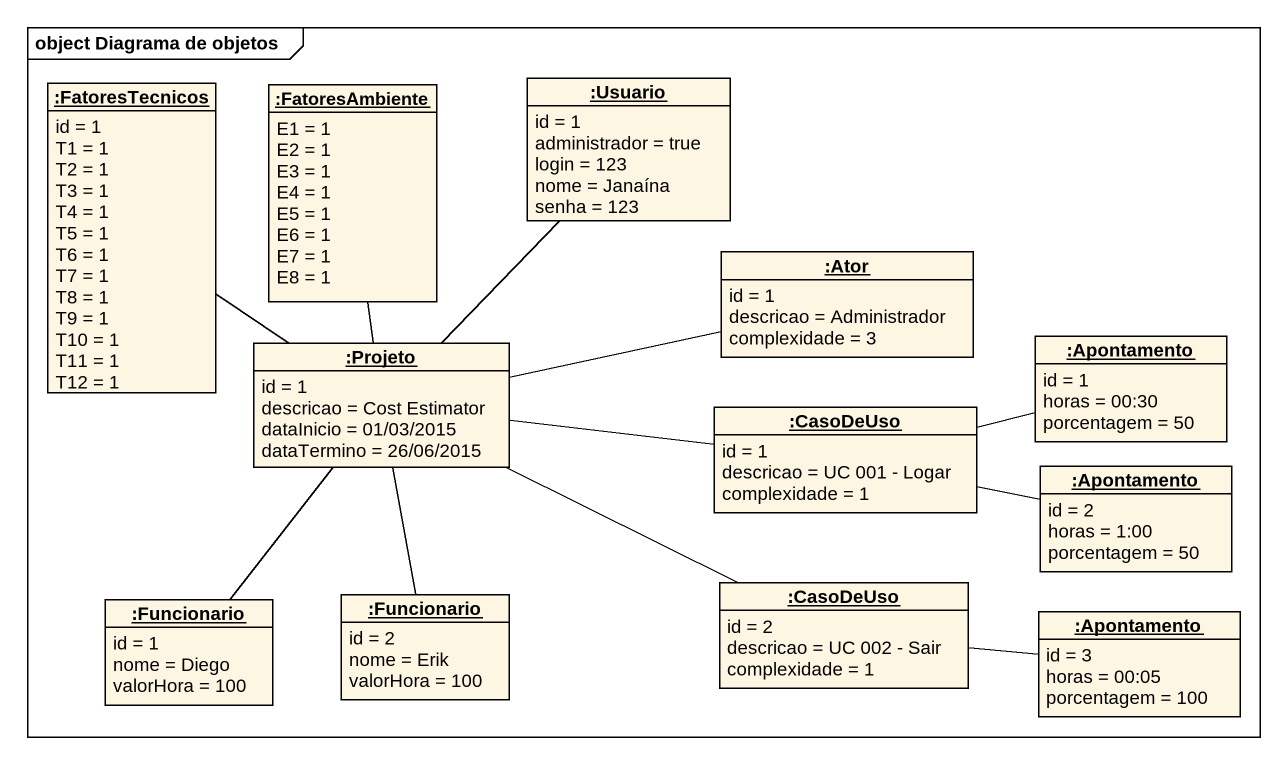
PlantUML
@startuml
mainframe object Diagrama de objetos
hide circle
hide empty members
object ":FatoresTecnicos" as FatoresTecnicos {
  id = 1
  T1 = 1
  T2 = 1
  T3 = 1
  T4 = 1
  T5 = 1
  T6 = 1
  T7 = 1
  T8 = 1
  T9 = 1
  T10 = 1
  T11 = 1
  T12 = 1
}
object ":FatoresAmbiente" as FatoresAmbiente {
  E1 = 1
  E2 = 1
  E3 = 1
  E4 = 1
  E5 = 1
  E6 = 1
  E7 = 1
  E8 = 1
}
object ":Usuario" as Usuario {
  id = 1
  administrador = true
  login = 123
  nome = Janaína
  senha = 123
}
object ":Ator" as Ator {
  id = 1
  descricao = Administrador
  complexidade = 3
}
object ":Projeto" as Projeto {
  id = 1
  descricao = Cost Estimator
  dataInicio = 01/03/2015
  dataTermino = 26/06/2015
}
object ":Apontamento" as Apontamento {
  id = 1
  horas = 00:30
  porcentagem = 50
}
object ":CasoDeUso" as CasoDeUso {
  id = 1
  descricao = UC 001 - Logar
  complexidade = 1
}
object ":Apontamento" as Apontamento_2 {
  id = 2
  horas = 1:00
  porcentagem = 50
}
object ":Funcionario" as Funcionario {
  id = 1
  nome = Diego
  valorHora = 100
}
object ":Funcionario" as Funcionario_2 {
  id = 2
  nome = Erik
  valorHora = 100
}
object ":CasoDeUso" as CasoDeUso_2 {
  id = 2
  descricao = UC 002 - Sair
  complexidade = 1
}
object ":Apontamento" as Apontamento_3 {
  id = 3
  horas = 00:05
  porcentagem = 100
}
Projeto -up- FatoresTecnicos
Projeto -up- FatoresAmbiente
Projeto -up- Usuario
Projeto -right- Ator
Projeto -right- CasoDeUso
Projeto -- Funcionario
Projeto -- Funcionario_2
Projeto -right- CasoDeUso_2
CasoDeUso -right- Apontamento
CasoDeUso -right- Apontamento_2
CasoDeUso_2 -right- Apontamento_3
@enduml
